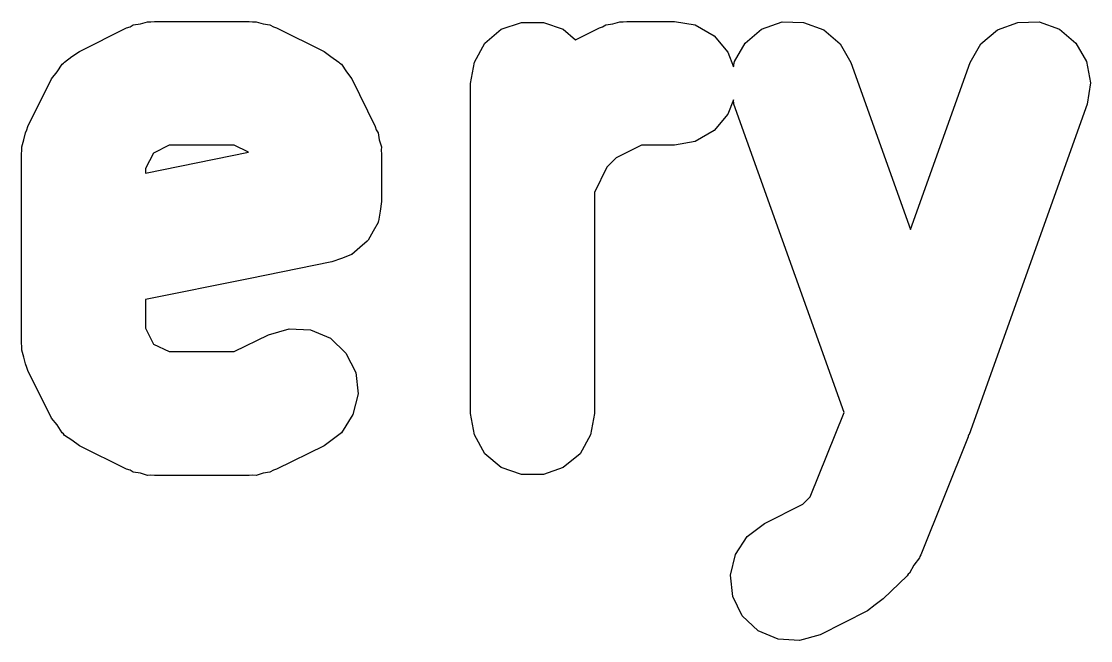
# Model space of a CAD drawing. Extents: x 69.6 to 139.6, y -158 to -61.
# Drawn here: x 105.045 to 107.2, y -148.685 to -147.436 of the extents above; entities that cross this region are included whole.
import ezdxf

# ---------------------------------------------------------------- set-up
doc = ezdxf.new("R2010")
doc.units = 0
doc.header["$MEASUREMENT"] = 0
doc.layers.add('BLACK', color=7, linetype='CONTINUOUS')

msp = doc.modelspace()

# ---------------------------------------------------------------- linework, layer by layer
at = {"layer": 'Black'}
for p, q in [((105.264, -147.447), (105.27, -147.443)), ((105.27, -147.443), (105.285, -147.441)), ((105.285, -147.441), (105.299, -147.437)), ((105.299, -147.437), (105.306, -147.437)), ((105.306, -147.437), (105.313, -147.436)), ((105.313, -147.436), (105.504, -147.436)), ((105.504, -147.436), (105.511, -147.437)), ((105.511, -147.437), (105.518, -147.437)), ((105.518, -147.437), (105.532, -147.441)), ((105.532, -147.441), (105.546, -147.443)), ((105.546, -147.443), (105.553, -147.447)), ((106.012, -147.452), (106.053, -147.438)), ((106.053, -147.438), (106.097, -147.438)), ((106.097, -147.438), (106.137, -147.452)), ((106.216, -147.447), (106.223, -147.443)), ((106.223, -147.443), (106.237, -147.441)), ((106.237, -147.441), (106.251, -147.437)), ((106.251, -147.437), (106.258, -147.437)), ((106.258, -147.437), (106.265, -147.436)), ((106.265, -147.436), (106.361, -147.436)), ((106.361, -147.436), (106.403, -147.443)), ((106.403, -147.443), (106.441, -147.465)), ((106.537, -147.452), (106.578, -147.437)), ((106.578, -147.437), (106.621, -147.438)), ((106.621, -147.438), (106.662, -147.453)), ((107.012, -147.453), (107.053, -147.438)), ((107.053, -147.438), (107.096, -147.437)), ((107.096, -147.437), (107.137, -147.452)), ((105.162, -147.497), (105.257, -147.449)), ((105.257, -147.449), (105.264, -147.447)), ((105.553, -147.447), (105.559, -147.449)), ((105.559, -147.449), (105.655, -147.497)), ((105.979, -147.48), (106.012, -147.452)), ((106.137, -147.452), (106.162, -147.473)), ((106.162, -147.473), (106.21, -147.449)), ((106.21, -147.449), (106.216, -147.447)), ((106.441, -147.465), (106.469, -147.498)), ((106.504, -147.48), (106.537, -147.452)), ((106.662, -147.453), (106.695, -147.481)), ((106.979, -147.481), (107.012, -147.453)), ((107.137, -147.452), (107.17, -147.48)), ((105.958, -147.518), (105.979, -147.48)), ((106.482, -147.517), (106.504, -147.48)), ((106.695, -147.481), (106.717, -147.519)), ((106.957, -147.519), (106.979, -147.481)), ((107.17, -147.48), (107.192, -147.517)), ((105.132, -147.518), (105.147, -147.507)), ((105.147, -147.507), (105.162, -147.497)), ((105.655, -147.497), (105.669, -147.507)), ((105.669, -147.507), (105.685, -147.518)), ((106.469, -147.498), (106.48, -147.528)), ((105.117, -147.538), (105.127, -147.522)), ((105.127, -147.522), (105.13, -147.52)), ((105.13, -147.52), (105.132, -147.518)), ((105.685, -147.518), (105.687, -147.52)), ((105.687, -147.52), (105.69, -147.522)), ((105.69, -147.522), (105.7, -147.538)), ((105.95, -147.561), (105.958, -147.518)), ((106.48, -147.528), (106.482, -147.517)), ((106.717, -147.519), (106.837, -147.856)), ((106.837, -147.856), (106.957, -147.519)), ((107.192, -147.517), (107.2, -147.56)), ((105.058, -147.648), (105.106, -147.552)), ((105.106, -147.552), (105.117, -147.538)), ((105.7, -147.538), (105.711, -147.552)), ((105.711, -147.552), (105.758, -147.648)), ((105.95, -148.227), (105.95, -147.561)), ((107.2, -147.56), (107.193, -147.603)), ((106.48, -147.594), (106.469, -147.623)), ((106.481, -147.603), (106.48, -147.594)), ((106.703, -148.225), (106.481, -147.603)), ((107.193, -147.603), (106.955, -148.269)), ((106.469, -147.623), (106.441, -147.656)), ((105.053, -147.661), (105.056, -147.655)), ((105.056, -147.655), (105.058, -147.648)), ((105.758, -147.648), (105.76, -147.655)), ((105.76, -147.655), (105.764, -147.661)), ((106.441, -147.656), (106.403, -147.678)), ((105.046, -147.689), (105.05, -147.675)), ((105.05, -147.675), (105.053, -147.661)), ((105.764, -147.661), (105.766, -147.675)), ((105.766, -147.675), (105.771, -147.689)), ((106.403, -147.678), (106.361, -147.686)), ((105.045, -147.704), (105.046, -147.696)), ((105.046, -147.696), (105.046, -147.689)), ((105.295, -147.742), (105.503, -147.7)), ((105.311, -147.702), (105.295, -147.733)), ((105.343, -147.686), (105.311, -147.702)), ((105.474, -147.686), (105.343, -147.686)), ((105.503, -147.7), (105.474, -147.686)), ((105.771, -147.689), (105.77, -147.696)), ((105.77, -147.696), (105.771, -147.704)), ((106.295, -147.686), (106.244, -147.711)), ((106.361, -147.686), (106.295, -147.686)), ((105.045, -148.085), (105.045, -147.704)), ((105.771, -147.704), (105.771, -147.799)), ((106.244, -147.711), (106.225, -147.73)), ((105.295, -147.733), (105.295, -147.742)), ((106.225, -147.73), (106.2, -147.781)), ((106.2, -147.781), (106.2, -148.227)), ((105.771, -147.799), (105.768, -147.819)), ((105.768, -147.819), (105.765, -147.839)), ((105.764, -147.842), (105.754, -147.859)), ((105.765, -147.839), (105.764, -147.84)), ((105.764, -147.84), (105.764, -147.842)), ((105.754, -147.859), (105.744, -147.877)), ((105.727, -147.892), (105.711, -147.906)), ((105.742, -147.879), (105.727, -147.892)), ((105.743, -147.878), (105.742, -147.879)), ((105.744, -147.877), (105.743, -147.878)), ((105.69, -147.914), (105.671, -147.921)), ((105.709, -147.907), (105.69, -147.914)), ((105.71, -147.906), (105.709, -147.907)), ((105.711, -147.906), (105.71, -147.906)), ((105.671, -147.921), (105.503, -147.955)), ((105.503, -147.955), (105.295, -147.997)), ((105.295, -147.997), (105.295, -148.055)), ((105.295, -148.055), (105.311, -148.087)), ((105.474, -148.102), (105.543, -148.068)), ((105.543, -148.068), (105.585, -148.056)), ((105.585, -148.056), (105.628, -148.058)), ((105.628, -148.058), (105.668, -148.075)), ((105.046, -148.092), (105.045, -148.085)), ((105.311, -148.087), (105.343, -148.102)), ((105.668, -148.075), (105.699, -148.105)), ((105.046, -148.099), (105.046, -148.092)), ((105.05, -148.113), (105.046, -148.099)), ((105.053, -148.127), (105.05, -148.113)), ((105.343, -148.102), (105.474, -148.102)), ((105.699, -148.105), (105.719, -148.144)), ((105.056, -148.134), (105.053, -148.127)), ((105.058, -148.14), (105.056, -148.134)), ((105.106, -148.236), (105.058, -148.14)), ((105.719, -148.144), (105.724, -148.187)), ((105.724, -148.187), (105.713, -148.229)), ((105.117, -148.25), (105.106, -148.236)), ((105.713, -148.229), (105.69, -148.266)), ((105.958, -148.27), (105.95, -148.227)), ((106.2, -148.227), (106.192, -148.27)), ((106.635, -148.395), (106.703, -148.225)), ((105.127, -148.266), (105.117, -148.25)), ((105.13, -148.268), (105.127, -148.266)), ((105.132, -148.271), (105.13, -148.268)), ((105.147, -148.281), (105.132, -148.271)), ((105.162, -148.292), (105.147, -148.281)), ((105.69, -148.266), (105.655, -148.292)), ((105.979, -148.308), (105.958, -148.27)), ((106.192, -148.27), (106.171, -148.308)), ((106.953, -148.274), (106.858, -148.512)), ((106.954, -148.271), (106.953, -148.272)), ((106.953, -148.272), (106.953, -148.274)), ((106.955, -148.269), (106.954, -148.27)), ((106.954, -148.27), (106.954, -148.271)), ((105.257, -148.339), (105.162, -148.292)), ((105.655, -148.292), (105.559, -148.339)), ((106.012, -148.336), (105.979, -148.308)), ((106.171, -148.308), (106.137, -148.336)), ((105.264, -148.341), (105.257, -148.339)), ((105.27, -148.345), (105.264, -148.341)), ((105.285, -148.347), (105.27, -148.345)), ((105.299, -148.352), (105.285, -148.347)), ((105.532, -148.347), (105.518, -148.352)), ((105.546, -148.345), (105.532, -148.347)), ((105.553, -148.341), (105.546, -148.345)), ((105.559, -148.339), (105.553, -148.341)), ((106.053, -148.35), (106.012, -148.336)), ((106.097, -148.35), (106.053, -148.35)), ((106.137, -148.336), (106.097, -148.35)), ((105.306, -148.351), (105.299, -148.352)), ((105.313, -148.352), (105.306, -148.351)), ((105.504, -148.352), (105.313, -148.352)), ((105.511, -148.351), (105.504, -148.352)), ((105.518, -148.352), (105.511, -148.351)), ((106.543, -148.449), (106.62, -148.41)), ((106.62, -148.41), (106.635, -148.395)), ((106.508, -148.475), (106.543, -148.449)), ((106.484, -148.511), (106.508, -148.475)), ((106.474, -148.553), (106.484, -148.511)), ((106.855, -148.518), (106.844, -148.533)), ((106.856, -148.515), (106.855, -148.518)), ((106.858, -148.512), (106.856, -148.515)), ((106.844, -148.533), (106.835, -148.549)), ((106.479, -148.596), (106.474, -148.553)), ((106.83, -148.554), (106.782, -148.601)), ((106.832, -148.551), (106.83, -148.554)), ((106.835, -148.549), (106.832, -148.551)), ((106.498, -148.635), (106.479, -148.596)), ((106.782, -148.601), (106.766, -148.613)), ((106.75, -148.625), (106.655, -148.673)), ((106.766, -148.613), (106.75, -148.625)), ((106.53, -148.665), (106.498, -148.635)), ((106.57, -148.682), (106.53, -148.665)), ((106.655, -148.673), (106.613, -148.685)), ((106.613, -148.685), (106.57, -148.682))]:
    msp.add_line(p, q, dxfattribs=at)

doc.saveas('drawing.dxf')
